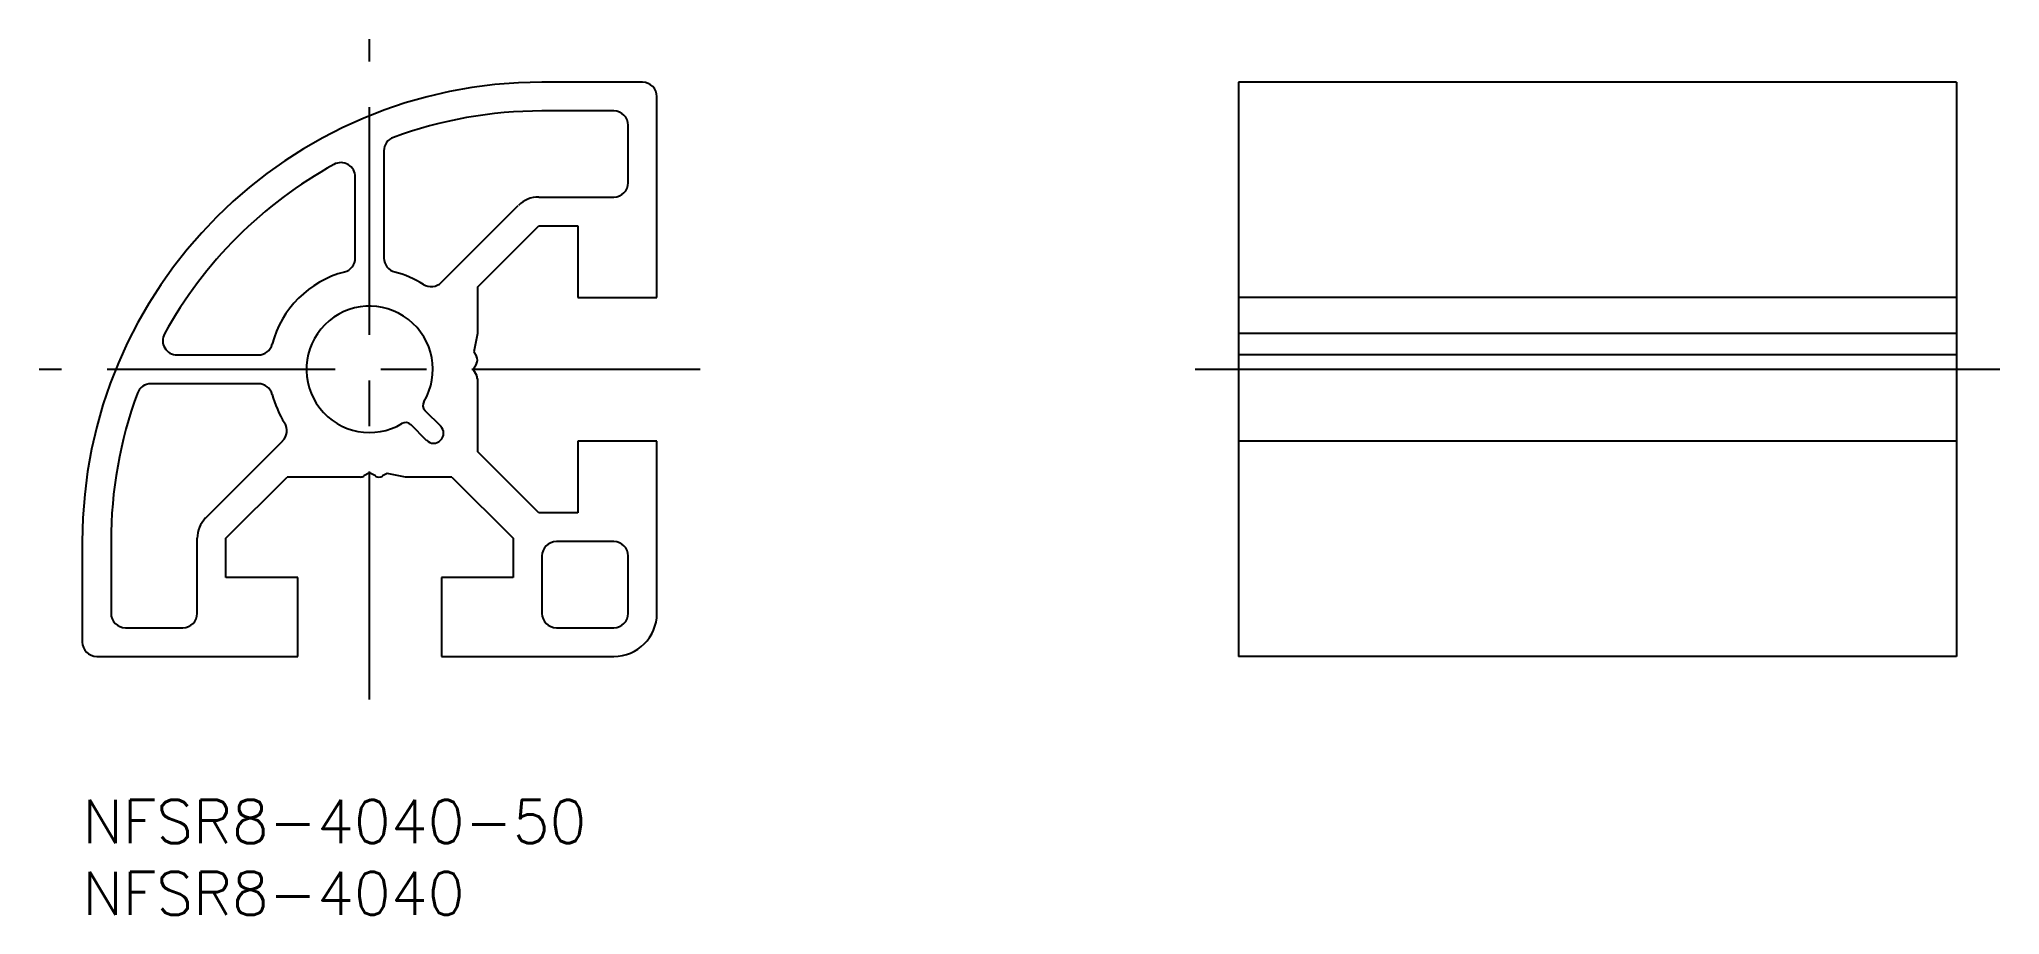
# Model space of a CAD drawing. Extents: x -3 to 133, y -8 to 53.
import ezdxf

# ---------------------------------------------------------------- set-up
doc = ezdxf.new("R2010")
doc.units = 0
doc.header["$LTSCALE"] = 0.5
doc.linetypes.add('CENTER', pattern=[50.8, 31.75, -6.35, 6.35, -6.35])
for name, color, linetype in [('MSM_CENTER', 1, 'CENTER'), ('MSM_CONTINUOUS', 7, 'CONTINUOUS'), ('MSM_PART_NUMBER', 7, 'CONTINUOUS')]:
    doc.layers.add(name, color=color, linetype=linetype)
doc.styles.get("Standard").update_dxf_attribs({"font": 'txt.shx', "height": 3, "bigfont": 'bigfont.shx'})

# ---------------------------------------------------------------- blocks, each defined once
blk = doc.blocks.new('*U28')
at = {"layer": 'MSM_PART_NUMBER'}
blk.add_text('NFSR8-4040-50', height=3, dxfattribs=at).set_placement((0, -3))
blk = doc.blocks.new('*U29')
at = {"layer": 'MSM_PART_NUMBER'}
blk.add_text('NFSR8-4040', height=3, dxfattribs=at).set_placement((0, -8))

msp = doc.modelspace()

# ---------------------------------------------------------------- linework, layer by layer
at = {"layer": 'MSM_CENTER'}
for p, q in [((20, 7), (20, 53)), ((43, 30), (-3, 30)), ((133.48, 30), (77.48, 30))]:
    msp.add_line(p, q, dxfattribs=at)
at = {"layer": 'MSM_CONTINUOUS'}
for p, q in [((39, 50), (32, 50)), ((130.48, 50), (80.48, 50)), ((80.48, 50), (80.48, 10)), ((130.48, 50), (130.48, 10)), ((37, 48), (32, 48)), ((40, 35), (40, 49)), ((38, 43), (38, 47)), ((21, 45.22), (21, 37.75)), ((19, 37.75), (19, 43.4)), ((24.99, 36.05), (30.35, 41.41)), ((31.77, 42), (37, 42)), ((27.5, 35.73), (31.77, 40)), ((31.77, 40), (34.5, 40)), ((34.5, 40), (34.5, 35)), ((27.5, 35.73), (27.5, 32.5)), ((34.5, 35), (40, 35)), ((130.48, 35), (80.48, 35)), ((27.5, 32.5), (27.25, 31.22)), ((130.48, 32.5), (80.48, 32.5)), ((6.6, 31), (12.25, 31)), ((27.43, 30.4), (27.2, 30)), ((27.25, 31.22), (27.43, 30.9)), ((130.48, 31.02), (80.48, 31.02)), ((12.25, 29), (4.78, 29)), ((27.2, 30), (27.43, 29.6)), ((27.5, 29.35), (27.5, 24.27)), ((130.48, 30), (80.48, 30)), ((23.96, 25.05), (22.86, 26.15)), ((23.85, 27.14), (24.95, 26.04)), ((8.59, 19.65), (13.95, 25.01)), ((34.5, 25), (34.5, 20)), ((40, 25), (34.5, 25)), ((40, 13), (40, 25)), ((130.48, 25), (80.48, 25)), ((31.77, 20), (27.5, 24.27)), ((10, 18.23), (14.27, 22.5)), ((19.35, 22.5), (14.27, 22.5)), ((20, 22.8), (19.6, 22.57)), ((20.4, 22.57), (20, 22.8)), ((21.22, 22.75), (20.9, 22.57)), ((22.5, 22.5), (21.22, 22.75)), ((25.73, 22.5), (22.5, 22.5)), ((25.73, 22.5), (30, 18.23)), ((34.5, 20), (31.77, 20)), ((0, 18), (0, 11)), ((2, 18), (2, 13)), ((8, 13), (8, 18.23)), ((10, 15.5), (10, 18.23)), ((30, 18.23), (30, 15.5)), ((37, 18), (33, 18)), ((32, 17), (32, 13)), ((38, 13), (38, 17)), ((15, 15.5), (10, 15.5)), ((15, 10), (15, 15.5)), ((25, 15.5), (25, 10)), ((30, 15.5), (25, 15.5)), ((3, 12), (7, 12)), ((33, 12), (37, 12)), ((1, 10), (15, 10)), ((25, 10), (37, 10)), ((130.48, 10), (80.48, 10))]:
    msp.add_line(p, q, dxfattribs=at)
for centre, radius, start, end in [((32, 18), 32, 90, 180), ((39, 49), 1, 0, 90), ((32, 18), 30, 90, 110.1713), ((37, 47), 1, 0, 90), ((22, 45.22), 1, 110.1713, 180), ((32, 18), 30, 118.8657, 151.1343), ((18, 43.4), 1, 0, 118.8657), ((37, 43), 1, 270, 0), ((31.77, 40), 2, 90, 135), ((18, 37.75), 1, 284.4775, 0), ((22, 37.75), 1, 180, 255.5225), ((20, 30), 7, 104.4775, 165.5225), ((20, 30), 7, 57.6356, 75.5225), ((24.28, 36.76), 1, 237.6356, 315), ((20, 30), 4.4, 329.1758, 300.8242), ((6.6, 32), 1, 151.1342, 270), ((12.25, 32), 1, 270, 345.5225), ((27, 30.65), 0.5, 330, 30), ((4.78, 28), 1, 90, 159.8287), ((12.25, 28), 1, 14.4775, 90), ((27, 29.35), 0.5, 0, 30), ((32, 18), 30, 159.8287, 180), ((20, 30), 7, 194.4775, 212.3644), ((24.21, 27.49), 0.5, 149.1758, 225), ((13.24, 25.72), 1, 315, 32.3644), ((22.51, 25.79), 0.5, 45, 120.8242), ((24.45, 25.55), 0.7, 225, 45), ((19.35, 23), 0.5, 270, 300), ((20.65, 23), 0.5, 240, 300), ((10, 18.23), 2, 135, 180), ((33, 17), 1, 90, 180), ((37, 17), 1, 0, 90), ((3, 13), 1, 180, 270), ((7, 13), 1, 270, 0), ((33, 13), 1, 180, 270), ((37, 13), 3, 270, 0), ((37, 13), 1, 270, 0), ((1, 11), 1, 180, 270)]:
    msp.add_arc(centre, radius, start, end, dxfattribs=at)

# ---------------------------------------------------------------- block references
for name in ['*U28', '*U29']:
    msp.add_blockref(name, (0, 0), dxfattribs=at)

doc.saveas('drawing.dxf')
